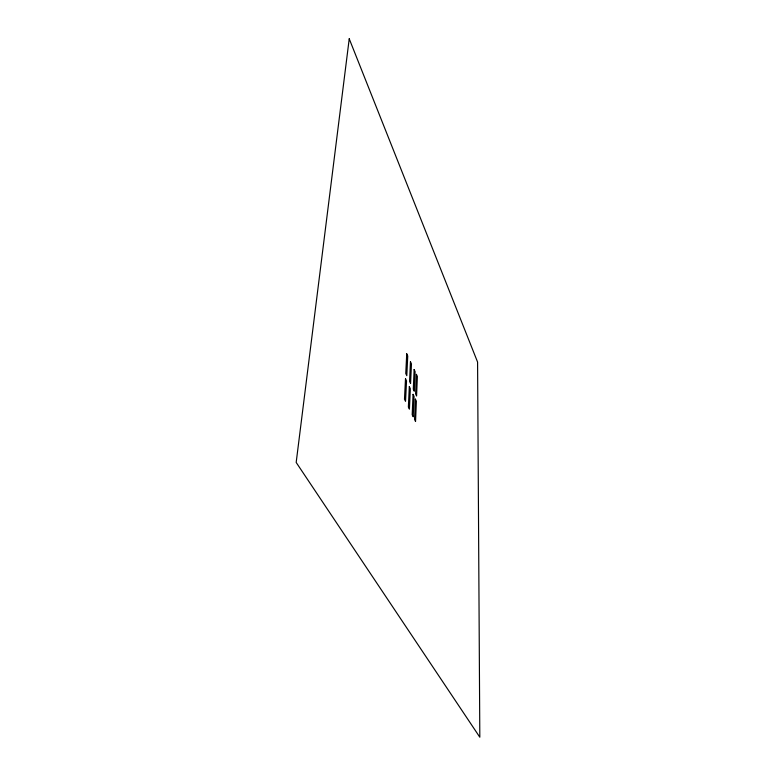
<?xml version="1.0" encoding="UTF-8"?>
<svg xmlns="http://www.w3.org/2000/svg" width="776" height="776" viewBox="0 0 776 776"><rect width="100%" height="100%" fill="white"/><g stroke="black" fill="none" stroke-linecap="round" stroke-linejoin="round"><path stroke-width="1.16" d="M415.383 399.136L414.549 419.467L415.548 421.484L416.373 401.173L415.383 399.136M416.402 374.381L415.596 393.946L416.576 395.993L417.372 376.438L416.402 374.381M413.075 394.373L412.192 414.733L413.21 416.78L414.064 396.429L413.075 394.373M414.141 369.57L413.298 389.174L414.287 391.23L415.111 371.646L414.141 369.57M409.321 386.632L408.38 407.051L409.408 409.136L410.339 388.727L409.321 386.632M410.465 361.761L409.563 381.414L410.572 383.519L411.464 363.876L410.465 361.761M405.499 378.746L404.49 399.233L405.538 401.357L406.537 380.88L405.499 378.746M406.731 353.817L405.761 373.518L406.789 375.662L407.74 355.971L406.731 353.817M349.229 38.8L296.18 462.447L479.82 737.2L477.579 362.062L349.229 38.8"/></g></svg>
